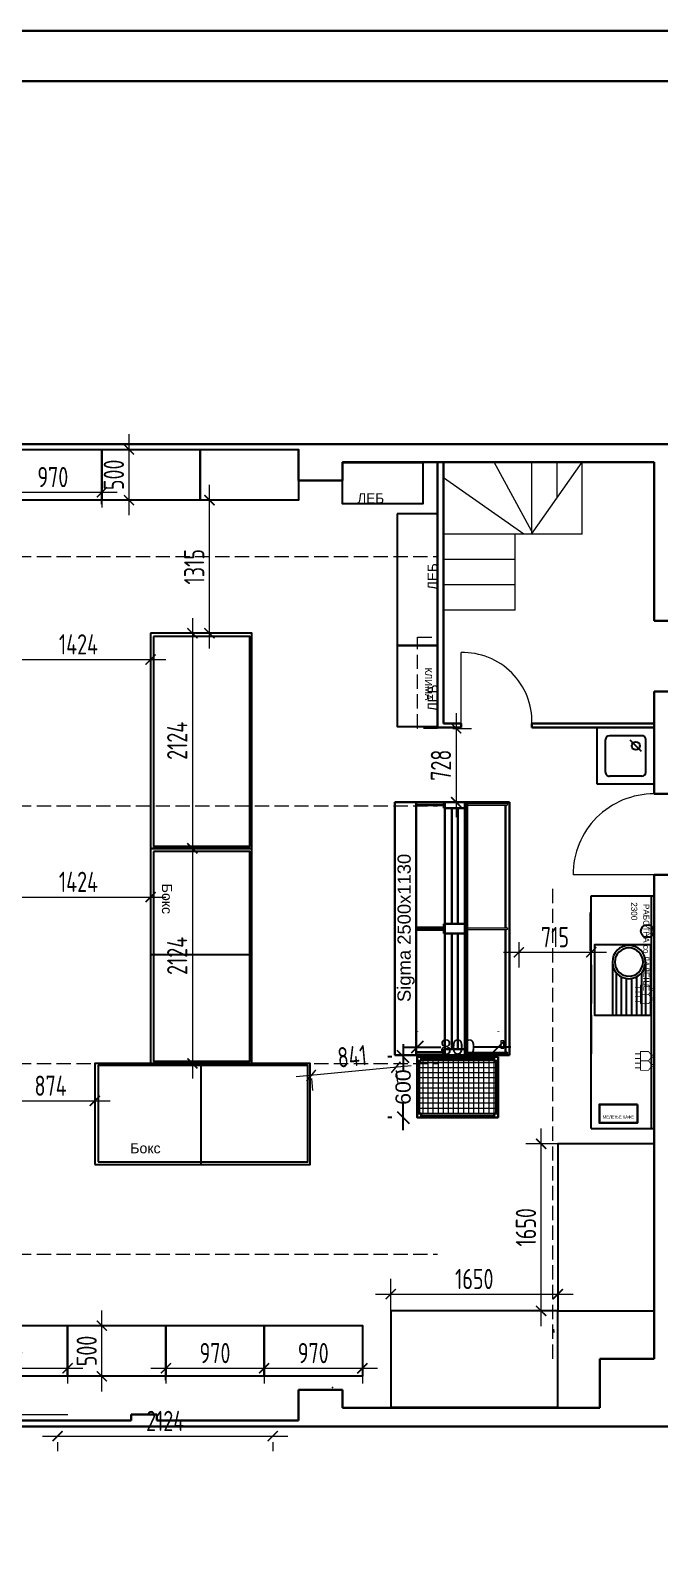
# Model space of a CAD drawing. Header units: millimetres. Extents: x 15239 to 57239, y 6356 to 36056.
# Drawn here: x 33767 to 39974, y 20909 to 36056 of the extents above; entities that cross this region are included whole.
import ezdxf
from ezdxf.enums import TextEntityAlignment as Align

# ---------------------------------------------------------------- set-up
doc = ezdxf.new("R2010")
doc.units = ezdxf.units.MM
doc.linetypes.add('Hidden Line', pattern=[195.611112, 141.111112, -54.5])
for name, color, linetype in [('Areas (limits)', 1, 'Continuous'), ('C4 Dairy', 7, 'Continuous'), ('C4 Pf $0$062', 102, 'Continuous'), ('DIM', 12, 'Continuous'), ('FAMILIES', 7, 'Continuous'), ('frizideri', 160, 'Continuous'), ('POWER SUPPLY', 1, 'Continuous')]:
    doc.layers.add(name, color=color, linetype=linetype)
for name, color, linetype, lineweight in [('ELEKTRIKA SO INSTALACIJA', 1, 'Hidden Line', 18), ('GONDOLA 1000X400', 150, 'Continuous', 25), ('Linde_KMG_Zellen_A_Kaelteanschluss', 7, 'Continuous', 0), ('Linde_KMG_Zellen_Hauptgrafik', 7, 'Continuous', 0), ('Linde_KMG_Zellen_Hohles_Element', 7, 'Continuous', 0), ('Linde_KMG_Zellen_Ursprung', 7, 'Continuous', 0), ('STOLBOVI NADVORESEN', 7, 'Continuous', 30)]:
    doc.layers.add(name, color=color, linetype=linetype, lineweight=lineweight)
doc.styles.add('DoaDPf16$0$Dpi10', font='comic.ttf')
doc.styles.add('ISO', font='isocp2.shx', dxfattribs={"width": 0.8})
doc.styles.get("Standard").update_dxf_attribs({"font": 'arial.ttf'})
doc.dimstyles.new('1-100-internal', dxfattribs={"dimscale": 100, "dimtxt": 2, "dimasz": 1, "dimexe": 1.5, "dimexo": 1.5, "dimgap": 0.5, "dimtad": 3, "dimdec": 0, "dimzin": 12, "dimdsep": 46, "dimtxsty": 'ISO', "dimblk": 'ARCHTICK', "dimcen": 0, "dimdle": 1.5, "dimclrd": 8, "dimclre": 8, "dimclrt": 7, "dimadec": 0, "dimazin": 0, "dimtfac": 1, "dimtdec": 0, "dimtmove": 1, "dimatfit": 2, "dimldrblk": 'ARCHTICK', "dimfxl": 1, "dimtvp": 0.75, "dimtolj": 1, "dimtzin": 12, "dimlwd": 15, "dimlwe": 15, "dimarcsym": 0})
doc.dimstyles.new('melit', dxfattribs={"dimtxt": 150, "dimasz": 120, "dimexe": 150, "dimexo": 250, "dimgap": 0.09, "dimtad": 0, "dimdec": 0, "dimzin": 0, "dimdsep": 46, "dimtxsty": 'Standard', "dimblk": 'OBLIQUE', "dimcen": 0.09, "dimdle": 125, "dimclrd": 6, "dimclre": 6, "dimclrt": 5, "dimadec": 0, "dimazin": 0, "dimtfac": 1, "dimtdec": 0, "dimtofl": 0, "dimtmove": 0, "dimatfit": 3, "dimldrblk": 'OBLIQUE', "dimfxl": 1, "dimtolj": 1, "dimtzin": 0, "dimarcsym": 0})

# ---------------------------------------------------------------- blocks, each defined once
blk = doc.blocks.new('DoaDPf16$0$TRNSPLNG1B-ED')
at = {"linetype": 'ByBlock'}
for p, q in [((0, 70), (70, 70)), ((0, 0), (0, 70)), ((15, 60), (55, 60)), ((70, 0), (70, 70)), ((10, 15), (10, 55)), ((60, 15), (60, 55)), ((0, 0), (70, 0)), ((15, 10), (55, 10))]:
    blk.add_line(p, q, dxfattribs=at)
at = {"color": 1, "linetype": 'ByBlock'}
blk.add_line((40.4, 15.4), (54.6, 29.6), dxfattribs=at)
blk.add_circle((47.5, 22.5), 5, dxfattribs=at)
at = {"linetype": 'ByBlock'}
for centre, start, end in [((15, 55), 90, 180), ((55, 55), 0, 90), ((15, 15), 180, 270), ((55, 15), 270, 0)]:
    blk.add_arc(centre, 5, start, end, dxfattribs=at)
blk = doc.blocks.new('PA-72-10$0$Equipment33119')
for p, q in [((173, 378), (700, 378)), ((278, 340), (700, 340)), ((318, 290), (700, 290)), ((335, 240), (700, 240)), ((336, 190), (700, 190)), ((173, 50), (700, 50)), ((281, 90), (700, 90)), ((320, 140), (700, 140))]:
    blk.add_line(p, q)
blk.add_lwpolyline([(0, 0), (700, 0), (700, 550), (0, 550)], close=True)
for radius in [164, 139]:
    blk.add_circle((173, 214), radius)
blk = doc.blocks.new('_ArchTick')
at = {"color": 0, "linetype": 'ByBlock', "const_width": 0.15}
blk.add_lwpolyline([(-0.5, -0.5), (0.5, 0.5)], dxfattribs=at)
blk = doc.blocks.new('*D62')
at = {"layer": 'Defpoints', "color": 0, "transparency": 16777216}
for p in [(37785, 29165), (37968, 28437), (37968, 28437)]:
    blk.add_point(p, dxfattribs=at)
at = {"layer": 'DIM', "color": 8, "lineweight": 15, "transparency": 16777216}
for p, q in [((37968, 29315), (37968, 28287)), ((37935, 29165), (38118, 29165))]:
    blk.add_line(p, q, dxfattribs=at)
at = {"layer": 'DIM', "color": 8, "lineweight": 15, "transparency": 16777216, "xscale": 100, "yscale": 100, "zscale": 100}
for p, rotation in [((37968, 29165), 90), ((37968, 28437), 270)]:
    blk.add_blockref('_ArchTick', p, dxfattribs=dict(at, rotation=rotation))
at = {"layer": 'DIM', "color": 7, "transparency": 16777216, "insert": (37818, 28801), "char_height": 200, "attachment_point": 5, "rotation": 90, "style": 'ISO'}
blk.add_mtext('\\A1;728', dxfattribs=at)
blk = doc.blocks.new('*D63')
at = {"layer": 'Defpoints', "color": 0, "transparency": 16777216}
for p in [(39302, 27512), (38587, 27203), (39302, 26953)]:
    blk.add_point(p, dxfattribs=at)
at = {"layer": 'DIM', "color": 8, "lineweight": 15, "transparency": 16777216}
for p, q in [((39302, 27362), (39302, 26803)), ((38587, 27053), (38587, 26803)), ((38437, 26953), (39452, 26953))]:
    blk.add_line(p, q, dxfattribs=at)
at = {"layer": 'DIM', "color": 8, "lineweight": 15, "transparency": 16777216, "xscale": 100, "yscale": 100, "zscale": 100, "rotation": 180}
blk.add_blockref('_ArchTick', (38587, 26953), dxfattribs=at)
at = {"layer": 'DIM', "color": 8, "lineweight": 15, "transparency": 16777216, "xscale": 100, "yscale": 100, "zscale": 100}
blk.add_blockref('_ArchTick', (39302, 26953), dxfattribs=at)
at = {"layer": 'DIM', "color": 7, "transparency": 16777216, "insert": (38944, 27103), "char_height": 200, "attachment_point": 5, "style": 'ISO'}
blk.add_mtext('\\A1;715', dxfattribs=at)
blk = doc.blocks.new('*D86')
at = {"layer": 'Defpoints', "color": 0, "transparency": 16777216}
for p in [(32882, 23266), (34132, 23266), (34132, 22845)]:
    blk.add_point(p, dxfattribs=at)
at = {"layer": 'DIM', "color": 8, "lineweight": 15, "transparency": 16777216}
for p, q in [((32882, 23116), (32882, 22695)), ((34132, 23116), (34132, 22695)), ((32732, 22845), (34282, 22845))]:
    blk.add_line(p, q, dxfattribs=at)
at = {"layer": 'DIM', "color": 8, "lineweight": 15, "transparency": 16777216, "xscale": 100, "yscale": 100, "zscale": 100, "rotation": 180}
blk.add_blockref('_ArchTick', (32882, 22845), dxfattribs=at)
at = {"layer": 'DIM', "color": 8, "lineweight": 15, "transparency": 16777216, "xscale": 100, "yscale": 100, "zscale": 100}
blk.add_blockref('_ArchTick', (34132, 22845), dxfattribs=at)
at = {"layer": 'DIM', "color": 7, "transparency": 16777216, "insert": (33507, 22995), "char_height": 200, "attachment_point": 5, "style": 'ISO'}
blk.add_mtext('\\A1;1250', dxfattribs=at)
blk = doc.blocks.new('*D89')
at = {"layer": 'Defpoints', "color": 0, "transparency": 16777216}
for p in [(35102, 23266), (36072, 23266), (36072, 22845)]:
    blk.add_point(p, dxfattribs=at)
at = {"layer": 'DIM', "color": 8, "lineweight": 15, "transparency": 16777216}
for p, q in [((35102, 23116), (35102, 22695)), ((36072, 23116), (36072, 22695)), ((34952, 22845), (36222, 22845))]:
    blk.add_line(p, q, dxfattribs=at)
at = {"layer": 'DIM', "color": 8, "lineweight": 15, "transparency": 16777216, "xscale": 100, "yscale": 100, "zscale": 100, "rotation": 180}
blk.add_blockref('_ArchTick', (35102, 22845), dxfattribs=at)
at = {"layer": 'DIM', "color": 8, "lineweight": 15, "transparency": 16777216, "xscale": 100, "yscale": 100, "zscale": 100}
blk.add_blockref('_ArchTick', (36072, 22845), dxfattribs=at)
at = {"layer": 'DIM', "color": 7, "transparency": 16777216, "insert": (35587, 22995), "char_height": 200, "attachment_point": 5, "style": 'ISO'}
blk.add_mtext('\\A1;970', dxfattribs=at)
blk = doc.blocks.new('*D90')
at = {"layer": 'Defpoints', "color": 0, "transparency": 16777216}
for p in [(36072, 23266), (37042, 23266), (37042, 22845)]:
    blk.add_point(p, dxfattribs=at)
at = {"layer": 'DIM', "color": 8, "lineweight": 15, "transparency": 16777216}
for p, q in [((36072, 23116), (36072, 22695)), ((37042, 23116), (37042, 22695)), ((35922, 22845), (37192, 22845))]:
    blk.add_line(p, q, dxfattribs=at)
at = {"layer": 'DIM', "color": 8, "lineweight": 15, "transparency": 16777216, "xscale": 100, "yscale": 100, "zscale": 100, "rotation": 180}
blk.add_blockref('_ArchTick', (36072, 22845), dxfattribs=at)
at = {"layer": 'DIM', "color": 8, "lineweight": 15, "transparency": 16777216, "xscale": 100, "yscale": 100, "zscale": 100}
blk.add_blockref('_ArchTick', (37042, 22845), dxfattribs=at)
at = {"layer": 'DIM', "color": 7, "transparency": 16777216, "insert": (36557, 22995), "char_height": 200, "attachment_point": 5, "style": 'ISO'}
blk.add_mtext('\\A1;970', dxfattribs=at)
blk = doc.blocks.new('A$C09056AF9')
at = {"color": 1, "lineweight": 30}
for p, q in [((2500, 1133), (0, 1133)), ((0, 1133), (2500, 1133)), ((0, 922), (0, 1133)), ((2500, 922), (2500, 1133)), ((2500, 922), (0, 922)), ((0, 922), (2500, 922))]:
    blk.add_line(p, q, dxfattribs=at)
at = {"color": 0, "lineweight": 30}
for p, q in [((0, 1133), (0, 0)), ((2500, 1133), (2500, 0)), ((60, 650), (0, 650)), ((60, 650), (0, 650)), ((60, 650), (60, 441)), ((1203, 650), (1203, 441)), ((1203, 650), (1297, 650)), ((1297, 650), (1297, 441)), ((2440, 650), (2500, 650)), ((2500, 650), (2500, 441)), ((60, 569), (1203, 569)), ((60, 509), (1203, 509)), ((1297, 569), (2440, 569)), ((1297, 509), (2440, 509)), ((2500, 488), (2500, 488)), ((0, 428), (15, 428)), ((0, 428), (1243, 428)), ((15, 418), (0, 418)), ((0, 418), (15, 418)), ((0, 418), (1243, 418)), ((1243, 418), (29, 418)), ((1243, 428), (2471, 428)), ((1243, 418), (2471, 418)), ((2471, 418), (1257, 418)), ((2500, 441), (2440, 441)), ((2471, 428), (2500, 428)), ((2471, 418), (2500, 418)), ((2500, 418), (2485, 418))]:
    blk.add_line(p, q, dxfattribs=at)
at = {"color": 6, "lineweight": 30}
for p, q in [((5, 922), (5, 650)), ((31, 922), (31, 650)), ((1237, 650), (1237, 922)), ((1263, 650), (1263, 922)), ((2469, 922), (2469, 650)), ((2495, 922), (2495, 650))]:
    blk.add_line(p, q, dxfattribs=at)
at = {"color": 0, "lineweight": 20}
for p, q in [((13, 650), (0, 650)), ((15, 25), (15, 418)), ((29, 418), (29, 25)), ((1203, 441), (1297, 441)), ((1243, 418), (1243, 25)), ((1257, 418), (1257, 25)), ((2471, 418), (2471, 25)), ((2485, 418), (2485, 25))]:
    blk.add_line(p, q, dxfattribs=at)
at = {"lineweight": 30}
for p, q in [((0, 650), (0, 441)), ((2440, 441), (2440, 650)), ((0, 441), (60, 441)), ((15, 39), (0, 39)), ((0, 39), (15, 39)), ((1243, 39), (29, 39)), ((29, 39), (1243, 39)), ((2471, 39), (1257, 39)), ((1257, 39), (2471, 39)), ((2500, 39), (2485, 39)), ((2485, 39), (2500, 39))]:
    blk.add_line(p, q, dxfattribs=at)
at = {"color": 5, "lineweight": 30}
for p, q in [((2500, 640), (0, 640)), ((0, 640), (2500, 640)), ((15, 428), (0, 428)), ((1243, 428), (29, 428)), ((2471, 428), (1257, 428)), ((2500, 428), (2485, 428)), ((2500, 0), (0, 0)), ((0, 0), (2500, 0))]:
    blk.add_line(p, q, dxfattribs=at)
at = {"color": 0, "lineweight": 25}
blk.add_line((0, 441), (2500, 441), dxfattribs=at)
at = {"color": 0, "lineweight": 20}
blk.add_lwpolyline([(141, 87), (71, 87), (71, 57), (141, 57)], close=True, dxfattribs=at)
for centre in [(22, 25), (1250, 25), (2478, 25)]:
    blk.add_arc(centre, 7, 180.0002, 0.0002, dxfattribs=at)
blk = doc.blocks.new('*D96')
at = {"layer": 'Defpoints', "color": 0, "transparency": 16777216}
for p in [(33501, 31919), (34471, 31919), (34471, 31497)]:
    blk.add_point(p, dxfattribs=at)
at = {"layer": 'DIM', "color": 8, "lineweight": 15, "transparency": 16777216}
for p, q in [((33501, 31769), (33501, 31347)), ((34471, 31769), (34471, 31347)), ((33351, 31497), (34621, 31497))]:
    blk.add_line(p, q, dxfattribs=at)
at = {"layer": 'DIM', "color": 8, "lineweight": 15, "transparency": 16777216, "xscale": 100, "yscale": 100, "zscale": 100, "rotation": 180}
blk.add_blockref('_ArchTick', (33501, 31497), dxfattribs=at)
at = {"layer": 'DIM', "color": 8, "lineweight": 15, "transparency": 16777216, "xscale": 100, "yscale": 100, "zscale": 100}
blk.add_blockref('_ArchTick', (34471, 31497), dxfattribs=at)
at = {"layer": 'DIM', "color": 7, "transparency": 16777216, "insert": (33986, 31647), "char_height": 200, "attachment_point": 5, "style": 'ISO'}
blk.add_mtext('\\A1;970', dxfattribs=at)
blk = doc.blocks.new('*D116')
at = {"layer": 'Defpoints', "color": 0, "transparency": 16777216}
for p in [(34132, 23266), (34470, 23266), (34132, 22766)]:
    blk.add_point(p, dxfattribs=at)
at = {"layer": 'DIM', "color": 8, "lineweight": 15, "transparency": 16777216}
for p, q in [((34470, 22616), (34470, 23416)), ((34282, 23266), (34620, 23266)), ((34282, 22766), (34620, 22766))]:
    blk.add_line(p, q, dxfattribs=at)
at = {"layer": 'DIM', "color": 8, "lineweight": 15, "transparency": 16777216, "xscale": 100, "yscale": 100, "zscale": 100}
for p, rotation in [((34470, 23266), 90), ((34470, 22766), 270)]:
    blk.add_blockref('_ArchTick', p, dxfattribs=dict(at, rotation=rotation))
at = {"layer": 'DIM', "color": 7, "transparency": 16777216, "insert": (34320, 23016), "char_height": 200, "attachment_point": 5, "rotation": 90, "style": 'ISO'}
blk.add_mtext('\\A1;500', dxfattribs=at)
blk = doc.blocks.new('*D117')
at = {"layer": 'Defpoints', "color": 0, "transparency": 16777216}
for p in [(34471, 31919), (34738, 31919), (34471, 31419)]:
    blk.add_point(p, dxfattribs=at)
at = {"layer": 'DIM', "color": 8, "lineweight": 15, "transparency": 16777216}
for p, q in [((34738, 31269), (34738, 32069)), ((34621, 31919), (34888, 31919)), ((34621, 31419), (34888, 31419))]:
    blk.add_line(p, q, dxfattribs=at)
at = {"layer": 'DIM', "color": 8, "lineweight": 15, "transparency": 16777216, "xscale": 100, "yscale": 100, "zscale": 100}
for p, rotation in [((34738, 31919), 90), ((34738, 31419), 270)]:
    blk.add_blockref('_ArchTick', p, dxfattribs=dict(at, rotation=rotation))
at = {"layer": 'DIM', "color": 7, "transparency": 16777216, "insert": (34588, 31669), "char_height": 200, "attachment_point": 5, "rotation": 90, "style": 'ISO'}
blk.add_mtext('\\A1;500', dxfattribs=at)
blk = doc.blocks.new('*D130')
at = {"layer": 'Defpoints', "color": 0, "transparency": 16777216}
for p in [(35454, 27980), (35364, 25856), (35454, 25856)]:
    blk.add_point(p, dxfattribs=at)
at = {"layer": 'DIM', "color": 8, "lineweight": 15, "transparency": 16777216}
for p, q in [((35364, 28130), (35364, 25706)), ((35304, 27980), (35214, 27980)), ((35304, 25856), (35214, 25856))]:
    blk.add_line(p, q, dxfattribs=at)
at = {"layer": 'DIM', "color": 8, "lineweight": 15, "transparency": 16777216, "xscale": 100, "yscale": 100, "zscale": 100}
for p, rotation in [((35364, 27980), 90), ((35364, 25856), 270)]:
    blk.add_blockref('_ArchTick', p, dxfattribs=dict(at, rotation=rotation))
at = {"layer": 'DIM', "color": 7, "transparency": 16777216, "insert": (35214, 26918), "char_height": 200, "attachment_point": 5, "rotation": 90, "style": 'ISO'}
blk.add_mtext('\\A1;2124', dxfattribs=at)
blk = doc.blocks.new('*D132')
at = {"layer": 'Defpoints', "color": 0, "transparency": 16777216}
for p in [(35454, 30104), (35364, 27980), (35454, 27980)]:
    blk.add_point(p, dxfattribs=at)
at = {"layer": 'DIM', "color": 8, "lineweight": 15, "transparency": 16777216}
for p, q in [((35364, 30254), (35364, 27830)), ((35304, 30104), (35214, 30104)), ((35304, 27980), (35214, 27980))]:
    blk.add_line(p, q, dxfattribs=at)
at = {"layer": 'DIM', "color": 8, "lineweight": 15, "transparency": 16777216, "xscale": 100, "yscale": 100, "zscale": 100}
for p, rotation in [((35364, 30104), 90), ((35364, 27980), 270)]:
    blk.add_blockref('_ArchTick', p, dxfattribs=dict(at, rotation=rotation))
at = {"layer": 'DIM', "color": 7, "transparency": 16777216, "insert": (35214, 29042), "char_height": 200, "attachment_point": 5, "rotation": 90, "style": 'ISO'}
blk.add_mtext('\\A1;2124', dxfattribs=at)
blk = doc.blocks.new('*D133')
at = {"layer": 'Defpoints', "color": 0, "transparency": 16777216}
for p in [(33527, 30140), (34951, 30104), (34951, 29845)]:
    blk.add_point(p, dxfattribs=at)
at = {"layer": 'DIM', "color": 8, "lineweight": 15, "transparency": 16777216}
for p, q in [((33377, 29845), (35101, 29845)), ((33527, 29990), (33527, 29695)), ((34951, 29954), (34951, 29695))]:
    blk.add_line(p, q, dxfattribs=at)
at = {"layer": 'DIM', "color": 8, "lineweight": 15, "transparency": 16777216, "xscale": 100, "yscale": 100, "zscale": 100, "rotation": 180}
blk.add_blockref('_ArchTick', (33527, 29845), dxfattribs=at)
at = {"layer": 'DIM', "color": 8, "lineweight": 15, "transparency": 16777216, "xscale": 100, "yscale": 100, "zscale": 100}
blk.add_blockref('_ArchTick', (34951, 29845), dxfattribs=at)
at = {"layer": 'DIM', "color": 7, "transparency": 16777216, "insert": (34239, 29995), "char_height": 200, "attachment_point": 5, "style": 'ISO'}
blk.add_mtext('\\A1;1424', dxfattribs=at)
blk = doc.blocks.new('*D134')
at = {"layer": 'Defpoints', "color": 0, "transparency": 16777216}
for p in [(35441, 31419), (35532, 31419), (34951, 30104)]:
    blk.add_point(p, dxfattribs=at)
at = {"layer": 'DIM', "color": 8, "lineweight": 15, "transparency": 16777216}
for p, q in [((35532, 29954), (35532, 31569)), ((35591, 31419), (35682, 31419)), ((35101, 30104), (35682, 30104))]:
    blk.add_line(p, q, dxfattribs=at)
at = {"layer": 'DIM', "color": 8, "lineweight": 15, "transparency": 16777216, "xscale": 100, "yscale": 100, "zscale": 100}
for p, rotation in [((35532, 31419), 90), ((35532, 30104), 270)]:
    blk.add_blockref('_ArchTick', p, dxfattribs=dict(at, rotation=rotation))
at = {"layer": 'DIM', "color": 7, "transparency": 16777216, "insert": (35382, 30761), "char_height": 200, "attachment_point": 5, "rotation": 90, "style": 'ISO'}
blk.add_mtext('\\A1;1315', dxfattribs=at)
blk = doc.blocks.new('*D135')
at = {"layer": 'Defpoints', "color": 0, "transparency": 16777216}
for p in [(34033, 22264), (36157, 22264), (36157, 22175)]:
    blk.add_point(p, dxfattribs=at)
at = {"layer": 'DIM', "color": 8, "lineweight": 15, "transparency": 16777216}
for p, q in [((33883, 22175), (36307, 22175)), ((34033, 22114), (34033, 22025)), ((36157, 22114), (36157, 22025))]:
    blk.add_line(p, q, dxfattribs=at)
at = {"layer": 'DIM', "color": 8, "lineweight": 15, "transparency": 16777216, "xscale": 100, "yscale": 100, "zscale": 100, "rotation": 180}
blk.add_blockref('_ArchTick', (34033, 22175), dxfattribs=at)
at = {"layer": 'DIM', "color": 8, "lineweight": 15, "transparency": 16777216, "xscale": 100, "yscale": 100, "zscale": 100}
blk.add_blockref('_ArchTick', (36157, 22175), dxfattribs=at)
at = {"layer": 'DIM', "color": 7, "transparency": 16777216, "insert": (35095, 22325), "char_height": 200, "attachment_point": 5, "style": 'ISO'}
blk.add_mtext('\\A1;2124', dxfattribs=at)
blk = doc.blocks.new('*D136')
at = {"layer": 'Defpoints', "color": 0, "transparency": 16777216}
for p in [(33527, 27794), (34951, 27758), (34951, 27499)]:
    blk.add_point(p, dxfattribs=at)
at = {"layer": 'DIM', "color": 8, "lineweight": 15, "transparency": 16777216}
for p, q in [((33527, 27644), (33527, 27349)), ((34951, 27608), (34951, 27349)), ((33377, 27499), (35101, 27499))]:
    blk.add_line(p, q, dxfattribs=at)
at = {"layer": 'DIM', "color": 8, "lineweight": 15, "transparency": 16777216, "xscale": 100, "yscale": 100, "zscale": 100, "rotation": 180}
blk.add_blockref('_ArchTick', (33527, 27499), dxfattribs=at)
at = {"layer": 'DIM', "color": 8, "lineweight": 15, "transparency": 16777216, "xscale": 100, "yscale": 100, "zscale": 100}
blk.add_blockref('_ArchTick', (34951, 27499), dxfattribs=at)
at = {"layer": 'DIM', "color": 7, "transparency": 16777216, "insert": (34239, 27649), "char_height": 200, "attachment_point": 5, "style": 'ISO'}
blk.add_mtext('\\A1;1424', dxfattribs=at)
blk = doc.blocks.new('*D137')
at = {"layer": 'Defpoints', "color": 0, "transparency": 16777216}
for p in [(34401, 25856), (33527, 25514), (34401, 25486)]:
    blk.add_point(p, dxfattribs=at)
at = {"layer": 'DIM', "color": 8, "lineweight": 15, "transparency": 16777216}
for p, q in [((34401, 25706), (34401, 25336)), ((33377, 25486), (34551, 25486)), ((33527, 25364), (33527, 25336))]:
    blk.add_line(p, q, dxfattribs=at)
at = {"layer": 'DIM', "color": 8, "lineweight": 15, "transparency": 16777216, "xscale": 100, "yscale": 100, "zscale": 100, "rotation": 180}
blk.add_blockref('_ArchTick', (33527, 25486), dxfattribs=at)
at = {"layer": 'DIM', "color": 8, "lineweight": 15, "transparency": 16777216, "xscale": 100, "yscale": 100, "zscale": 100}
blk.add_blockref('_ArchTick', (34401, 25486), dxfattribs=at)
at = {"layer": 'DIM', "color": 7, "transparency": 16777216, "insert": (33964, 25636), "char_height": 200, "attachment_point": 5, "style": 'ISO'}
blk.add_mtext('\\A1;874', dxfattribs=at)
blk = doc.blocks.new('A$C7D066493')
at = {"color": 0, "lineweight": 13}
for p, q in [((780, 560), (20, 560)), ((780, 540), (20, 540)), ((780, 490), (20, 490)), ((780, 490), (20, 490)), ((60, 40), (60, 560)), ((110, 40), (110, 560)), ((160, 40), (160, 560)), ((210, 40), (210, 560)), ((260, 40), (260, 560)), ((310, 40), (310, 560)), ((360, 40), (360, 560)), ((410, 40), (410, 560)), ((460, 40), (460, 560)), ((510, 40), (510, 560)), ((560, 40), (560, 560)), ((610, 40), (610, 560)), ((660, 40), (660, 560)), ((710, 40), (710, 560)), ((760, 40), (760, 560)), ((780, 440), (20, 440)), ((780, 440), (20, 440)), ((780, 390), (20, 390)), ((780, 390), (20, 390)), ((780, 340), (20, 340)), ((780, 290), (20, 290)), ((780, 240), (20, 240)), ((780, 240), (20, 240)), ((780, 190), (20, 190)), ((780, 140), (20, 140)), ((780, 90), (20, 90)), ((780, 40), (20, 40))]:
    blk.add_line(p, q, dxfattribs=at)
at = {"color": 0, "lineweight": 30}
for points in [[(800, 600), (0, 600), (0, 0), (800, 0)], [(40, 600), (0, 600), (0, 560), (40, 560)], [(800, 600), (760, 600), (760, 560), (800, 560)], [(40, 40), (0, 40), (0, 0), (40, 0)], [(800, 40), (760, 40), (760, 0), (800, 0)]]:
    blk.add_lwpolyline(points, close=True, dxfattribs=at)
for points in [[(20, 560), (20, 40)], [(760, 580), (40, 580)], [(780, 40), (780, 560)], [(40, 20), (760, 20)]]:
    blk.add_lwpolyline(points, dxfattribs=at)
blk = doc.blocks.new('_Oblique')
at = {"color": 0, "lineweight": -2}
blk.add_line((-0.5, -0.5), (0.5, 0.5), dxfattribs=at)
blk = doc.blocks.new('*D142')
at = {"color": 6, "lineweight": -2, "transparency": 16777216}
for p, q in [((37583, 26172), (37583, 26167)), ((38383, 26172), (38383, 26167))]:
    blk.add_line(p, q, dxfattribs=at)
at = {"color": 6, "linetype": 'Continuous', "lineweight": -2, "transparency": 16777216}
for p, q in [((37458, 26017), (37817, 26017)), ((38508, 26017), (38148, 26017))]:
    blk.add_line(p, q, dxfattribs=at)
at = {"layer": 'Defpoints', "color": 0, "transparency": 16777216}
for p in [(37583, 26017), (37583, 25922), (38383, 25922)]:
    blk.add_point(p, dxfattribs=at)
at = {"color": 6, "lineweight": -2, "transparency": 16777216, "xscale": 120, "yscale": 120, "zscale": 120, "rotation": 180}
blk.add_blockref('_Oblique', (37583, 26017), dxfattribs=at)
at = {"color": 6, "lineweight": -2, "transparency": 16777216, "xscale": 120, "yscale": 120, "zscale": 120}
blk.add_blockref('_Oblique', (38383, 26017), dxfattribs=at)
at = {"color": 5, "lineweight": -3, "transparency": 16777216, "insert": (37983, 26017), "char_height": 150, "attachment_point": 5}
blk.add_mtext('\\A1;800', dxfattribs=at)
blk = doc.blocks.new('*D143')
at = {"color": 6, "lineweight": -2, "transparency": 16777216}
for p, q in [((37333, 25922), (37295, 25922)), ((37333, 25322), (37295, 25322))]:
    blk.add_line(p, q, dxfattribs=at)
at = {"color": 6, "linetype": 'Continuous', "lineweight": -2, "transparency": 16777216}
for p, q in [((37445, 26047), (37445, 25788)), ((37445, 25197), (37445, 25456))]:
    blk.add_line(p, q, dxfattribs=at)
at = {"layer": 'Defpoints', "color": 0, "transparency": 16777216}
for p in [(37583, 25922), (37445, 25322), (37583, 25322)]:
    blk.add_point(p, dxfattribs=at)
at = {"color": 6, "lineweight": -2, "transparency": 16777216, "xscale": 120, "yscale": 120, "zscale": 120}
for p, rotation in [((37445, 25922), 90), ((37445, 25322), 270)]:
    blk.add_blockref('_Oblique', p, dxfattribs=dict(at, rotation=rotation))
at = {"color": 5, "lineweight": -3, "transparency": 16777216, "insert": (37445, 25622), "char_height": 150, "attachment_point": 5, "rotation": 90}
blk.add_mtext('\\A1;600', dxfattribs=at)
blk = doc.blocks.new('*D146')
at = {"layer": 'Defpoints', "color": 0, "transparency": 16777216}
for p in [(38972, 23577), (37322, 22462), (38972, 22462)]:
    blk.add_point(p, dxfattribs=at)
at = {"layer": 'DIM', "color": 8, "lineweight": 15, "transparency": 16777216}
for p, q in [((37322, 22612), (37322, 23727)), ((38972, 22612), (38972, 23727)), ((37172, 23577), (39122, 23577))]:
    blk.add_line(p, q, dxfattribs=at)
at = {"layer": 'DIM', "color": 8, "lineweight": 15, "transparency": 16777216, "xscale": 100, "yscale": 100, "zscale": 100, "rotation": 180}
blk.add_blockref('_ArchTick', (37322, 23577), dxfattribs=at)
at = {"layer": 'DIM', "color": 8, "lineweight": 15, "transparency": 16777216, "xscale": 100, "yscale": 100, "zscale": 100}
blk.add_blockref('_ArchTick', (38972, 23577), dxfattribs=at)
at = {"layer": 'DIM', "color": 7, "transparency": 16777216, "insert": (38147, 23727), "char_height": 200, "attachment_point": 5, "style": 'ISO'}
blk.add_mtext('\\A1;1650', dxfattribs=at)
blk = doc.blocks.new('*D147')
at = {"layer": 'Defpoints', "color": 0, "transparency": 16777216}
for p in [(38807, 25062), (39922, 25062), (39922, 23412)]:
    blk.add_point(p, dxfattribs=at)
at = {"layer": 'DIM', "color": 8, "lineweight": 15, "transparency": 16777216}
for p, q in [((38807, 23262), (38807, 25212)), ((39772, 25062), (38657, 25062)), ((39772, 23412), (38657, 23412))]:
    blk.add_line(p, q, dxfattribs=at)
at = {"layer": 'DIM', "color": 8, "lineweight": 15, "transparency": 16777216, "xscale": 100, "yscale": 100, "zscale": 100}
for p, rotation in [((38807, 25062), 90), ((38807, 23412), 270)]:
    blk.add_blockref('_ArchTick', p, dxfattribs=dict(at, rotation=rotation))
at = {"layer": 'DIM', "color": 7, "transparency": 16777216, "insert": (38657, 24237), "char_height": 200, "attachment_point": 5, "rotation": 90, "style": 'ISO'}
blk.add_mtext('\\A1;1650', dxfattribs=at)
blk = doc.blocks.new('*D149')
at = {"layer": 'Defpoints', "color": 0, "transparency": 16777216}
for p in [(37362, 25937), (36525, 25856), (36537, 25737)]:
    blk.add_point(p, dxfattribs=at)
at = {"layer": 'DIM', "color": 8, "lineweight": 15, "transparency": 16777216}
for p, q in [((37523, 25832), (36387, 25722)), ((37376, 25787), (37388, 25668)), ((36540, 25706), (36551, 25587))]:
    blk.add_line(p, q, dxfattribs=at)
at = {"layer": 'DIM', "color": 8, "lineweight": 15, "transparency": 16777216, "xscale": 100, "yscale": 100, "zscale": 100}
for p, rotation in [((36537, 25737), 185.5274590285657), ((37373, 25818), 5.527459028565636)]:
    blk.add_blockref('_ArchTick', p, dxfattribs=dict(at, rotation=rotation))
at = {"layer": 'DIM', "color": 7, "transparency": 16777216, "insert": (36941, 25926), "char_height": 200, "attachment_point": 5, "rotation": 5.5275, "style": 'ISO'}
blk.add_mtext('\\A1;841', dxfattribs=at)

msp = doc.modelspace()

# ---------------------------------------------------------------- linework, layer by layer
at = {"layer": 'Areas (limits)', "color": 3}
for points in [[(37641.3, 31787.4), (36842.6, 31787.4), (36842.6, 31387.4), (37642.6, 31387.4)], [(37385.3, 31284.2), (37385.3, 29984.2), (37785.3, 29984.2), (37785.3, 31284.2)], [(37385.3, 29982.9), (37385.3, 29184.2), (37785.3, 29184.2), (37785.3, 29984.2)]]:
    msp.add_lwpolyline(points, close=True, dxfattribs=at)
at = {"layer": 'C4 Pf $0$062', "color": 3}
for p, q in [((39301.9, 25212.2), (39301.9, 27512.2)), ((39301.9, 27512.2), (39921.9, 27512.2)), ((39301.9, 27512.2), (39921.9, 27512.2)), ((39301.9, 27512.2), (39921.9, 27512.2)), ((39921.9, 25212.2), (39921.9, 27512.2)), ((39301.9, 25212.2), (39921.9, 25212.2))]:
    msp.add_line(p, q, dxfattribs=at)
msp.add_lwpolyline([(39898.2, 25212.2), (39898.2, 27512.2)], dxfattribs=at)
at = {"layer": 'DIM', "color": 150}
for points in [[(34951.2, 30104), (34951.2, 27980), (35951.2, 27980), (35951.2, 30104)], [(34979.2, 30072.9), (34979.2, 28001.6), (35930.4, 28001.6), (35930.4, 30072.9)], [(34951.2, 27980), (34951.2, 25856), (35951.2, 25856), (35951.2, 27980)], [(34951.2, 27980), (34951.2, 26930), (35951.2, 26930), (35951.2, 27980)], [(34979.2, 27948.9), (34979.2, 25877.6), (35930.4, 25877.6), (35930.4, 27948.9)], [(34401.2, 24856), (36525.2, 24856), (36525.2, 25856), (34401.2, 25856)], [(34401.2, 24856), (35451.2, 24856), (35451.2, 25856), (34401.2, 25856)], [(34432.3, 24884), (36503.6, 24884), (36503.6, 25835.2), (34432.3, 25835.2)]]:
    msp.add_lwpolyline(points, close=True, dxfattribs=at)
at = {"layer": 'ELEKTRIKA SO INSTALACIJA'}
for points in [[(26198.9, 30862.7), (37785, 30862.7)], [(26198.9, 28398.7), (37785, 28398.7)], [(38921.9, 22939.7), (38921.9, 27597.3)], [(26198.9, 25855.7), (37785, 25855.7)], [(26198.9, 23971.7), (37785, 23971.7)]]:
    msp.add_lwpolyline(points, dxfattribs=at)
at = {"layer": 'ELEKTRIKA SO INSTALACIJA', "color": 1, "linetype": 'Hidden Line'}
msp.add_lwpolyline([(37585.3, 29164.7), (37585.3, 30064.7), (37785.3, 30064.7), (37785.3, 29164.7), (37585.3, 29164.7)], dxfattribs=at)
at = {"layer": 'frizideri'}
for points in [[(38971.9, 23411.8), (39921.9, 23411.8), (39921.9, 25061.8), (38971.9, 25061.8), (38971.9, 23411.8)], [(37321.9, 23411.8), (37321.9, 22461.8), (38971.9, 22461.8), (38971.9, 23411.8), (37321.9, 23411.8)]]:
    msp.add_lwpolyline(points, dxfattribs=at)
at = {"layer": 'GONDOLA 1000X400', "color": 5}
for points in [[(33500.9, 31418.6), (33500.9, 31918.6), (34470.9, 31918.6), (34470.9, 31418.6)], [(34470.9, 31418.6), (34470.9, 31918.6), (35440.9, 31918.6), (35440.9, 31418.6)], [(35440.9, 31418.6), (35440.9, 31918.6), (36410.9, 31918.6), (36410.9, 31418.6)], [(34131.9, 22766.4), (34131.9, 23266.4), (35101.9, 23266.4), (35101.9, 22766.4)], [(35101.9, 22766.4), (35101.9, 23266.4), (36071.9, 23266.4), (36071.9, 22766.4)], [(36071.9, 22766.4), (36071.9, 23266.4), (37041.9, 23266.4), (37041.9, 22766.4)]]:
    msp.add_lwpolyline(points, close=True, dxfattribs=at)
for points in [[(34470.9, 31378.6), (34470.9, 31418.6), (33500.9, 31418.6)], [(35440.9, 31418.6), (35440.9, 31418.6), (34470.9, 31418.6)], [(36410.9, 31418.6), (35440.9, 31418.6)], [(35101.9, 22726.4), (35101.9, 22766.4), (34131.9, 22766.4)], [(36071.9, 22766.4), (36071.9, 22766.4), (35101.9, 22766.4)], [(37041.9, 22766.4), (36071.9, 22766.4)]]:
    msp.add_lwpolyline(points, dxfattribs=at)
at = {"layer": 'GONDOLA 1000X400', "color": 1}
msp.add_lwpolyline([(32881.9, 22766.4), (32881.9, 23266.4), (34131.9, 23266.4), (34131.9, 22766.4)], close=True, dxfattribs=at)
msp.add_lwpolyline([(34131.9, 22766.4), (34131.9, 22766.4), (32881.9, 22766.4), (32881.9, 22726.4)], dxfattribs=at)
at = {"layer": 'Linde_KMG_Zellen_A_Kaelteanschluss'}
for q in [(38934.1, 23231.1), (38934.1, 23197.4)]:
    msp.add_line((38934.1, 23214.2), q, dxfattribs=at)
at = {"layer": 'Linde_KMG_Zellen_Hauptgrafik'}
for p, q in [((39921.9, 23544.2), (39921.9, 24344.2)), ((39921.9, 23504.2), (39921.9, 23544.2)), ((33534.5, 22389.7), (34134.5, 22389.7)), ((34960.9, 22389.7), (35000.9, 22389.7))]:
    msp.add_line(p, q, dxfattribs=at)
at = {"layer": 'Linde_KMG_Zellen_Hohles_Element'}
msp.add_line((39921.9, 23544.2), (39921.9, 25114.2), dxfattribs=at)
at = {"layer": 'Linde_KMG_Zellen_Ursprung'}
for p in [(39921.9, 23544.2), (36747.8, 22654.2), (35000.9, 22389.7)]:
    msp.add_point(p, dxfattribs=at)
at = {"layer": 'POWER SUPPLY'}
for points, const_width in [([(39918.5, 27162.1), (39918.4, 27266.8)], 6.75), ([(39827.2, 27219), (39918.5, 27162.1)], 6.75), ([(39827.4, 27104.8), (39918.5, 27162.1)], 6.75), ([(39918.5, 27162.1), (39918.7, 27057.3)], 6.75), ([(39787.9, 26607.8), (39734.5, 26607.8)], 8.25), ([(39787.9, 26561.4), (39734.5, 26561.4)], 8.25), ([(39787.9, 26514.9), (39734.5, 26514.9)], 8.25), ([(39787.9, 26630.9), (39787.9, 26538.2)], 8.25), ([(39787.9, 26630.9), (39867.3, 26630.9)], 8.25), ([(39787.9, 26538.2), (39867.3, 26538.2)], 8.25), ([(39787.9, 26538), (39787.9, 26445.3)], 8.25), ([(39787.9, 26538), (39867.3, 26538)], 8.25), ([(39867.3, 26630.9), (39895.5, 26594.8)], 8.25), ([(39867.3, 26538.2), (39895.5, 26574.4)], 8.25), ([(39867.3, 26538), (39895.5, 26501.9)], 8.25), ([(39895.5, 26594.8), (39921.9, 26594.8)], 8.25), ([(39895.5, 26574.4), (39921.9, 26574.4)], 8.25), ([(39787.9, 26468.5), (39734.5, 26468.5)], 8.25), ([(39787.9, 26445.3), (39867.3, 26445.3)], 8.25), ([(39867.3, 26445.3), (39895.5, 26481.5)], 8.25), ([(39895.5, 26501.9), (39921.9, 26501.9)], 8.25), ([(39895.5, 26481.5), (39921.9, 26481.5)], 8.25), ([(39787.9, 25950.8), (39734.5, 25950.8)], 8.25), ([(39787.9, 25904.4), (39734.5, 25904.4)], 8.25), ([(39787.9, 25973.9), (39787.9, 25881.2)], 8.25), ([(39787.9, 25973.9), (39867.3, 25973.9)], 8.25), ([(39867.3, 25973.9), (39895.5, 25937.8)], 8.25), ([(39867.3, 25881.2), (39895.5, 25917.4)], 8.25), ([(39895.5, 25937.8), (39921.9, 25937.8)], 8.25), ([(39895.5, 25917.4), (39921.9, 25917.4)], 8.25), ([(39787.9, 25857.9), (39734.5, 25857.9)], 8.25), ([(39787.9, 25811.5), (39734.5, 25811.5)], 8.25), ([(39787.9, 25881.2), (39867.3, 25881.2)], 8.25), ([(39787.9, 25881), (39787.9, 25788.3)], 8.25), ([(39787.9, 25881), (39867.3, 25881)], 8.25), ([(39787.9, 25788.3), (39867.3, 25788.3)], 8.25), ([(39867.3, 25881), (39895.5, 25844.9)], 8.25), ([(39867.3, 25788.3), (39895.5, 25824.5)], 8.25), ([(39895.5, 25844.9), (39921.9, 25844.9)], 8.25), ([(39895.5, 25824.5), (39921.9, 25824.5)], 8.25)]:
    msp.add_lwpolyline(points, dxfattribs=dict(at, const_width=const_width))
msp.add_circle((39855, 27161.9), 63.5, dxfattribs=at)
at = {"layer": 'STOLBOVI NADVORESEN'}
for p, q in [((17738.9, 35555.7), (56738.9, 35555.7)), ((36410.9, 31614.6), (36410.9, 31918.6)), ((36845.9, 31792.6), (36845.9, 31614.6)), ((39921.9, 31792.6), (37784.9, 31792.6)), ((39921.9, 30227.7), (39921.9, 31792.6)), ((36845.9, 31614.6), (36410.9, 31614.6)), ((39921.9, 30227.7), (40171.9, 30227.7)), ((39921.9, 28517.7), (39921.9, 29527.7)), ((39921.9, 29527.7), (40171.9, 29527.7)), ((39921.9, 22939.7), (39921.9, 27717.7)), ((36845.9, 22633.7), (36410.9, 22633.7)), ((36410.9, 22633.7), (36410.9, 22329.7)), ((36845.9, 22455.7), (36845.9, 22633.7)), ((39385.9, 22455.7), (36845.9, 22455.7)), ((33359.9, 22329.7), (34757.9, 22329.7)), ((34757.9, 22329.7), (34757.9, 22389.7)), ((35012.9, 22329.7), (35012.9, 22389.7)), ((36410.9, 22329.7), (35012.9, 22329.7))]:
    msp.add_line(p, q, dxfattribs=at)
for points in [[(15238.9, 36055.7), (57238.9, 36055.7), (57238.9, 6355.7), (15238.9, 6355.7), (15238.9, 36055.7)], [(43845.9, 31972.7), (26138.9, 31972.7)], [(36845.9, 31792.6), (37784.9, 31792.6)], [(38016.9, 29172.7), (37785.3, 29172.7), (37784.9, 31792.6)], [(37841.9, 30332.6), (37841.9, 31792.6)], [(37841.9, 31792.6), (37841.9, 29213.7)], [(37784.9, 29172.7), (38016.9, 29172.7)], [(37841.9, 29213.7), (38016.9, 29213.4)], [(38016.9, 29172.7), (38016.9, 29213.4)], [(38716.9, 29213.7), (39921.9, 29213.7)], [(38716.9, 29172.7), (38716.9, 29213.7)], [(38716.9, 29172.7), (39921.9, 29172.7)], [(39921.9, 29172.7), (38716.9, 29172.7)], [(39921.9, 28517.7), (40171.9, 28517.7)], [(39921.9, 27717.7), (40171.9, 27717.7)], [(39385.9, 22939.7), (39921.9, 22939.7)], [(39385.9, 22939.7), (39385.9, 22455.7)], [(40171.9, 22269.7), (26180.9, 22269.7)], [(34757.9, 22389.7), (35012.9, 22389.7)]]:
    msp.add_lwpolyline(points, dxfattribs=at)
at = {"layer": 'STOLBOVI NADVORESEN', "lineweight": 9}
for points in [[(38711.9, 31115.5), (38343.6, 31792.6)], [(38711.9, 31792.6), (38711.9, 31082.6)], [(38711.9, 31082.6), (39211.9, 31792.6)], [(38961.9, 31792.6), (38961.9, 31437.6)], [(39211.9, 31082.6), (39211.9, 31792.6)], [(38637.9, 31082.6), (37841.9, 31640.1)], [(38551.9, 31082.6), (37841.9, 31082.6)], [(39211.9, 31082.6), (38551.9, 31082.6)], [(38551.9, 30332.6), (38551.9, 31082.6)], [(38551.9, 30832.6), (37841.9, 30832.6)], [(38551.9, 30582.6), (37841.9, 30582.6)], [(38551.9, 30332.6), (37841.9, 30332.6)], [(38016.9, 29213.7), (38016.9, 29913.7)], [(39921.9, 27717.7), (39121.9, 27717.7)]]:
    msp.add_lwpolyline(points, dxfattribs=at)
at = {"layer": 'STOLBOVI NADVORESEN', "color": 32, "true_color": 0xcd6928}
for points in [[(39295.9, 26967.7), (39295.9, 27347.7)], [(39301.9, 26448.8), (39301.9, 26828.8)], [(39301.9, 25950.8), (39301.9, 26330.8)], [(39757, 25450.5), (39382.3, 25450.5), (39382.3, 25268.6), (39757, 25268.6), (39757, 25450.5)]]:
    msp.add_lwpolyline(points, dxfattribs=at)
at = {"layer": 'STOLBOVI NADVORESEN', "lineweight": 9}
for centre, radius, start, end in [((38033.4, 29230.2), 683.7, 358.61652, 91.38348), ((39918.9, 27720.7), 797, 89.78243, 180.21757)]:
    msp.add_arc(centre, radius, start, end, dxfattribs=at)

# ---------------------------------------------------------------- block references
at = {"rotation": 90}
msp.add_blockref('A$C09056AF9', (38495.1, 25936.7), dxfattribs=at)
at = {"lineweight": -3}
msp.add_blockref('A$C7D066493', (37582.6, 25322.2), dxfattribs=at)
at = {"layer": 'C4 Dairy', "lineweight": -2, "xscale": 8, "yscale": 8, "zscale": 8, "rotation": 89.99999999999999}
msp.add_blockref('DoaDPf16$0$TRNSPLNG1B-ED', (39921.9, 28612.7), dxfattribs=at)
at = {"layer": 'C4 Dairy', "xscale": -1, "rotation": 90}
msp.add_blockref('PA-72-10$0$Equipment33119', (39888.1, 27029.9), dxfattribs=at)

# ---------------------------------------------------------------- texts
at = {"color": 0, "lineweight": 20, "insert": (37389.3, 26462.3), "char_height": 130, "width": 1581.612, "attachment_point": 1, "rotation": 90}
msp.add_mtext('Sigma 2500x1130', dxfattribs=at)
at = {"layer": 'DIM', "color": 0, "insert": (35163.4, 27631.2), "char_height": 100, "attachment_point": 1, "rotation": 270}
msp.add_mtext_dynamic_manual_height_columns('Бокс', width=1547.475, gutter_width=1, heights=[0], dxfattribs=at)
at = {"layer": 'DIM', "color": 0, "insert": (34749.9, 25068.2), "char_height": 100, "attachment_point": 1}
msp.add_mtext_dynamic_manual_height_columns('Бокс', width=1547.475, gutter_width=1, heights=[0], dxfattribs=at)
at = {"layer": 'ELEKTRIKA SO INSTALACIJA', "lineweight": -2, "ltscale": 0.01, "style": 'DoaDPf16$0$Dpi10'}
msp.add_text('КЛИМА', height=70, rotation=270, dxfattribs=at).set_placement((37696, 29604.2), align=Align.MIDDLE_CENTER)
at = {"layer": 'FAMILIES', "lineweight": -2, "ltscale": 0.01, "style": 'DoaDPf16$0$Dpi10'}
for s, height, p in [('ЛЕБ', 100, (37124.8, 31437.4)), ('МЕЛЕЊЕ КАФЕ', 30, (39570.4, 25326.8))]:
    msp.add_text(s, height=height, dxfattribs=at).set_placement(p, align=Align.MIDDLE_CENTER)
for s, height, rotation, p in [('ЛЕБ', 100, 90, (37735.3, 30663.2)), ('ЛЕБ', 100, 90, (37735.3, 29466.4)), ('2300', 60, 270, (39725.9, 27358.3)), ('РАБОТНА со ЛАДЕЊЕ', 60, 270, (39844.7, 27000.6))]:
    msp.add_text(s, height=height, rotation=rotation, dxfattribs=at).set_placement(p, align=Align.MIDDLE_CENTER)

# ---------------------------------------------------------------- dimensions: what is measured, and where the dimension line sits
at = {"lineweight": -3}
for p1, p2, distance, picture, middle in [((38382.6, 25922.2), (37582.6, 25922.2), -94.7, '*D142', (37982.6, 26016.9)), ((37582.6, 25922.2), (37582.6, 25322.2), -137.2, '*D143', (37445.4, 25622.2))]:
    dim = msp.add_aligned_dim(p1=p1, p2=p2, distance=distance, dimstyle='melit', dxfattribs=at)
    dim.commit()
    dim.dimension.update_dxf_attribs({"geometry": picture, "text_midpoint": middle})
at = {"layer": 'DIM'}
for base, p1, p2, picture, middle in [((34737.5, 31918.6), (34470.9, 31418.6), (34470.9, 31918.6), '*D117', (34587.5, 31668.6)), ((35532.4, 31418.6), (34951.2, 30104), (35440.9, 31418.6), '*D134', (35382.4, 30761.3)), ((37967.5, 28436.7), (37785.3, 29164.7), (37967.5, 28436.7), '*D62', (37817.5, 28800.7)), ((38807.1, 25061.8), (39921.9, 23411.8), (39921.9, 25061.8), '*D147', (38657.1, 24236.8)), ((34469.7, 23266.4), (34131.9, 22766.4), (34131.9, 23266.4), '*D116', (34319.7, 23016.4))]:
    dim = msp.add_linear_dim(base=base, p1=p1, p2=p2, angle=90, dimstyle='1-100-internal', override={"dimpost": '\\X'}, dxfattribs=at)
    dim.commit()
    dim.dimension.update_dxf_attribs({"geometry": picture, "text_midpoint": middle})
for base, p1, p2, picture, middle in [((34470.9, 31497.1), (33500.9, 31918.6), (34470.9, 31918.6), '*D96', (33985.9, 31647.1)), ((34951.2, 29844.6), (33527.2, 30140), (34951.2, 30104), '*D133', (34239.2, 29994.6)), ((34951.2, 27498.6), (33527.2, 27794), (34951.2, 27758), '*D136', (34239.2, 27648.6)), ((39301.9, 26953.1), (38587.1, 27202.7), (39301.9, 27512.2), '*D63', (38944.5, 27103.1)), ((34401.2, 25486.2), (33527.2, 25514), (34401.2, 25855.7), '*D137', (33964.2, 25636.2)), ((38971.9, 23576.6), (37321.9, 22461.8), (38971.9, 22461.8), '*D146', (38146.9, 23726.6)), ((34131.9, 22845), (32881.9, 23266.4), (34131.9, 23266.4), '*D86', (33506.9, 22995)), ((36071.9, 22845), (35101.9, 23266.4), (36071.9, 23266.4), '*D89', (35586.9, 22995)), ((37041.9, 22845), (36071.9, 23266.4), (37041.9, 23266.4), '*D90', (36556.9, 22995))]:
    dim = msp.add_linear_dim(base=base, p1=p1, p2=p2, dimstyle='1-100-internal', override={"dimpost": '\\X'}, dxfattribs=at)
    dim.commit()
    dim.dimension.update_dxf_attribs({"geometry": picture, "text_midpoint": middle})
at = {"layer": 'DIM', "color": 0}
for base, p1, p2, angle, picture, middle in [((35364.4, 27980), (35453.7, 30104), (35453.7, 27980), 90, '*D132', (35214.4, 29042)), ((35364.4, 25856), (35453.7, 27980), (35453.7, 25856), 90, '*D130', (35214.4, 26918)), ((36156.6, 22174.7), (34032.6, 22264), (36156.6, 22264), 180, '*D135', (35094.6, 22324.7))]:
    dim = msp.add_linear_dim(base=base, p1=p1, p2=p2, angle=angle, dimstyle='1-100-internal', override={"dimpost": '\\X'}, dxfattribs=at)
    dim.commit()
    dim.dimension.update_dxf_attribs({"geometry": picture, "text_midpoint": middle})
dim = msp.add_aligned_dim(p1=(37362, 25936.7), p2=(36525.2, 25855.7), distance=119.6, dimstyle='1-100-internal', override={"dimpost": '\\X'}, dxfattribs=at)
dim.commit()
dim.dimension.update_dxf_attribs({"geometry": '*D149', "text_midpoint": (36940.6, 25926.4)})

doc.saveas('drawing.dxf')
